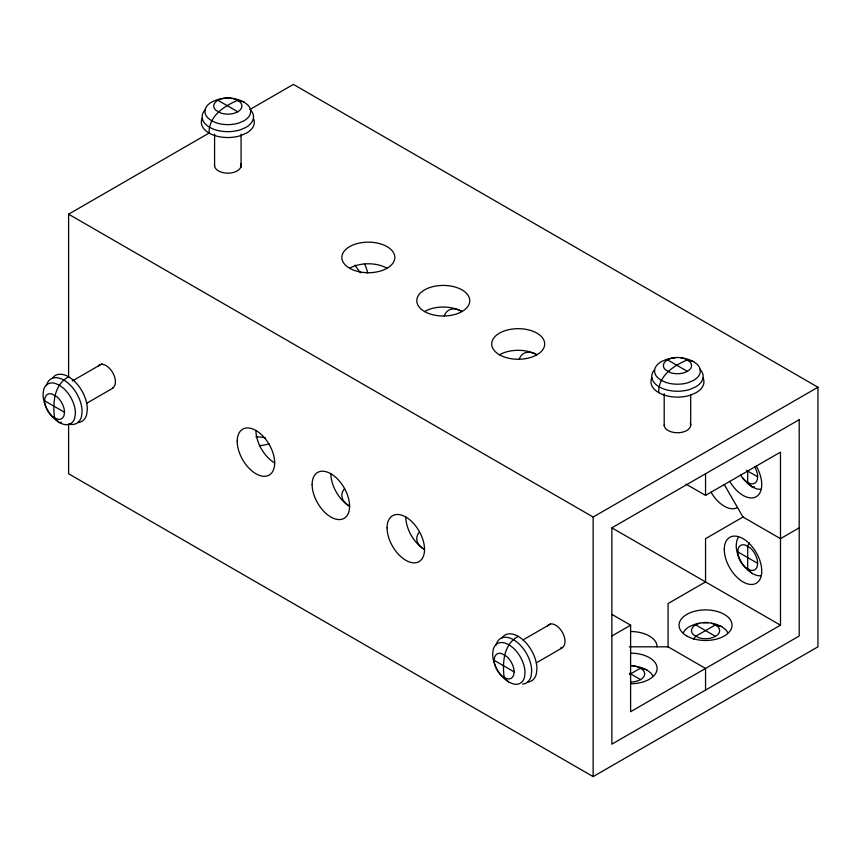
<?xml version="1.0" encoding="UTF-8"?>
<svg xmlns="http://www.w3.org/2000/svg" width="861" height="861" viewBox="0 0 861 861"><rect width="100%" height="100%" fill="white"/><g stroke="black" fill="none" stroke-linecap="round" stroke-linejoin="round"><path stroke-width="1.29" d="M214.583 165.947L214.583 134.165M241.08 167.271L241.08 134.165M664.197 425.528L664.197 393.746M690.694 425.528L690.694 395.07L696.183 392.638A26.497 15.294 0 0 0 703.039 377.871M209.105 133.057C208.566 116.31 223.978 106.118 237.808 100.263L244.061 102.061L247.645 104.827A22.881 13.206 0 0 1 244.018 120.766L239.272 122.865A22.881 13.206 0 0 1 216.391 122.865L211.612 120.798L208.018 118.032A22.881 13.206 0 0 1 211.655 102.082L216.391 99.984A22.881 13.206 0 0 1 239.272 99.984L244.061 102.061M658.708 392.638C658.17 375.891 673.593 365.699 687.422 359.844L693.675 361.642L697.259 364.407A22.881 13.206 0 0 1 693.622 380.347L688.886 382.445A22.881 13.206 0 0 1 666.005 382.445L661.226 380.379L657.632 377.613A22.881 13.206 0 0 1 661.27 361.674L666.005 359.564A22.881 13.206 0 0 1 675.056 357.875M44.6 400.785L44.933 398.008A14.077 8.126 60 0 1 51.972 393.951L57.117 396.921A14.077 8.126 60 0 1 64.5 412.279L64.155 415.056A14.077 8.126 60 0 1 57.117 419.113L51.972 416.143A14.077 8.126 60 0 1 44.6 400.785L64.5 412.279M494.203 660.365L494.548 657.589A14.077 8.126 60 0 1 501.586 653.531L506.731 656.502A14.077 8.126 60 0 1 514.114 671.86L513.769 674.637A14.077 8.126 60 0 1 506.731 678.694L501.586 675.724A14.077 8.126 60 0 1 494.203 660.365L514.114 671.86M737.748 551.847L738.081 549.06A14.077 8.126 60 0 1 745.12 545.002L750.275 547.973A14.077 8.126 60 0 1 757.648 563.331L757.314 566.107A14.077 8.126 60 0 1 750.275 570.176L745.12 567.195A14.077 8.126 60 0 1 737.748 551.847L757.648 563.331M754.731 466.996A14.077 8.126 60 0 1 757.648 476.8L757.314 479.577A14.077 8.126 60 0 1 750.275 483.645L745.12 480.675A14.077 8.126 60 0 1 740.664 475.121M749.264 542.764L747.703 546.068L747.703 569.11L752.385 573.62L756.571 575.352A22.881 13.206 60 0 0 760.467 575.729M693.492 639.357L695.57 636.354L715.523 624.838L721.776 626.636L725.36 629.402A22.881 13.206 0 0 1 727.653 632.587M68.6 376.784C53.823 384.695 52.704 403.142 54.544 418.059L59.226 422.568L63.413 424.29A22.881 13.206 60 0 0 74.853 417.693L75.413 413.172A22.881 13.206 60 0 0 63.413 388.203L59.226 385.093L55.039 383.36A22.881 13.206 60 0 0 43.599 389.968L43.05 394.489A22.881 13.206 60 0 0 55.039 419.458L59.226 422.568L61.486 422.342M518.204 636.365C503.437 644.276 502.318 662.722 504.159 677.639L508.84 682.149L513.027 683.871A22.881 13.206 60 0 0 524.467 677.273L525.016 672.753A22.881 13.206 60 0 0 513.027 647.784L508.84 644.674L504.654 642.941A22.881 13.206 60 0 0 493.213 649.549L492.664 654.069A22.881 13.206 60 0 0 504.654 679.038L508.84 682.149M68.6 376.924L68.6 214.185L209.535 132.809M250.303 109.272L293.407 84.389L817.95 387.235L817.95 646.815L593.143 776.611L68.6 473.765L68.6 423.999A25.701 14.841 60 0 0 81.461 416.692L82.086 411.612A25.701 14.841 60 0 0 66.286 381.692A25.701 14.841 60 0 0 46.365 385.556M72.292 380.992L102.115 363.772M86.692 403.271L113.071 388.042M68.6 214.185L593.143 517.03L817.95 387.235M685.948 484.076L705.546 495.398L780.486 452.133L780.486 625.183L630.607 711.713L630.607 625.183L612.171 614.539M501.985 637.818A26.497 15.294 60 0 1 523.058 639.906L550.577 624.021M743.581 516.697L705.546 538.663L705.546 581.928L668.082 603.55L668.082 647.472M536.306 662.852L562.685 647.623M611.88 635.999L630.607 625.183M799.212 527.847L780.486 538.663L743.011 517.03L724.284 484.582M629.499 674.497L640.595 668.093L646.837 669.901L650.432 672.656A22.881 13.206 0 0 1 652.713 675.853M217.887 100.274L220.803 98.983A14.077 8.126 0 0 1 234.87 98.983L240.025 101.964A14.077 8.126 0 0 1 237.787 111.769L234.87 113.06A14.077 8.126 0 0 1 220.803 113.06L215.648 110.079A14.077 8.126 0 0 1 217.887 100.274L237.787 111.769M667.501 359.855L670.407 358.563A14.077 8.126 0 0 1 684.484 358.563L689.629 361.545A14.077 8.126 0 0 1 687.401 371.349L684.484 372.641A14.077 8.126 0 0 1 670.407 372.641L665.262 369.66A14.077 8.126 0 0 1 667.501 359.855L687.401 371.349M695.591 624.849L698.508 623.558A14.077 8.126 0 0 1 712.585 623.558L717.73 626.528A14.077 8.126 0 0 1 715.502 636.344L712.585 637.635A14.077 8.126 0 0 1 698.508 637.635L693.363 634.654A14.077 8.126 0 0 1 695.591 624.849L715.502 636.344M630.607 665.736A14.077 8.126 0 0 1 637.646 666.823L642.801 669.793A14.077 8.126 0 0 1 640.562 679.609L637.646 680.89A14.077 8.126 0 0 1 630.607 681.987M754.645 486.863L752.385 487.089L748.198 483.979A22.881 13.206 60 0 1 742.871 477.984M629.273 646.815L668.082 646.815L705.546 668.448L705.546 690.081M693.675 361.642L688.886 359.564A22.881 13.206 0 0 0 681.029 357.961M721.776 626.636L716.987 624.559A22.881 13.206 0 0 0 711.466 623.246M646.837 669.901L642.048 667.824A22.881 13.206 0 0 0 632.996 666.123M746.595 470.418L757.648 476.8M611.956 527.89L780.486 625.183M629.509 673.216L640.562 679.609M752.385 573.62L748.198 570.509A22.881 13.206 60 0 1 736.198 545.54L736.758 541.02A22.881 13.206 60 0 1 738.372 537.447M747.703 471.064L747.703 482.58L752.385 487.089L756.571 488.822A22.881 13.206 60 0 0 760.467 489.209M705.546 473.765L705.546 495.398M593.143 517.03L593.143 776.611M523.058 639.906A26.497 15.294 60 0 1 536.941 668.814L536.306 674.045A26.497 15.294 60 0 1 527.578 682.149M495.968 645.137A25.701 14.841 60 0 1 515.9 641.273A25.701 14.841 60 0 1 531.7 671.193L531.076 676.272A25.701 14.841 60 0 1 522.616 684.129M690.694 395.07A26.497 15.294 0 0 1 661.313 393.961A26.497 15.294 0 0 1 651.852 377.871M699.702 369.003A25.701 14.841 0 0 1 695.623 386.912L690.296 389.269A25.701 14.841 0 0 1 659.881 387.246A25.701 14.841 0 0 1 654.403 369.853M630.607 653.155A26.497 15.294 0 0 1 657.104 668.448A26.497 15.294 0 0 1 630.607 683.742M756.259 466.113A26.497 15.294 60 0 1 756.259 496.711A26.497 15.294 60 0 1 729.773 481.407M52.37 378.237A26.497 15.294 60 0 1 73.443 380.325A26.497 15.294 60 0 1 87.327 409.233L86.692 414.464A26.497 15.294 60 0 1 77.964 422.568M253.812 119.259A26.497 15.294 0 0 1 246.569 133.057L241.08 135.489A26.497 15.294 0 0 1 211.709 134.381A26.497 15.294 0 0 1 202.238 118.291M250.088 109.422A25.701 14.841 0 0 1 246.009 127.331L240.682 129.688A25.701 14.841 0 0 1 209.664 127.331A25.701 14.841 0 0 1 205.575 109.422M683.44 632.587A22.881 13.206 0 0 1 689.37 626.657L694.106 624.559A22.881 13.206 0 0 1 699.627 623.246M703.157 622.869A22.881 13.206 0 0 1 707.936 622.869M499.477 354.786A26.497 15.294 0 0 0 543.797 347.93A26.497 15.294 0 0 0 511.348 329.193A26.497 15.294 0 0 0 499.477 354.786A26.497 15.294 0 0 1 536.941 354.786A26.497 15.294 60 0 0 519.205 359.231M424.538 311.521A26.497 15.294 0 0 0 468.868 304.665A26.497 15.294 0 0 0 436.419 285.938A26.497 15.294 0 0 0 424.538 311.521A26.497 15.294 0 0 1 462.002 311.521A26.497 15.294 60 0 0 444.265 315.965M349.609 268.255A26.497 15.294 0 0 0 393.929 261.4A26.497 15.294 0 0 0 361.48 242.673A26.497 15.294 0 0 0 349.609 268.255A26.497 15.294 0 0 1 387.073 268.255M405.811 517.03A26.497 15.294 60 0 0 424.538 549.479A26.497 15.294 0 0 1 419.511 531.894M330.872 473.765A26.497 15.294 60 0 0 349.609 506.214A26.497 15.294 0 0 1 344.583 488.628M274.67 462.949A26.497 15.294 60 0 1 255.932 430.5M364.461 263.67A26.497 15.294 60 0 1 367.701 273.109M737.533 507.527A26.497 15.294 60 0 1 711.035 492.223M360.716 272.808A26.497 15.294 60 0 1 355.087 265.091M269.181 443.749A26.497 15.294 0 0 1 259.398 445.664M630.607 631.522A26.497 15.294 0 0 1 657.104 646.815M255.932 436.839A26.497 15.294 0 0 1 265.425 437.851M97.95 366.334A13.249 7.652 60 0 1 111.769 371.134A13.249 7.652 60 0 1 112.683 387.891M240.628 163.525A13.249 7.652 0 0 1 229.564 173.093A13.249 7.652 0 0 1 214.583 165.506M547.564 625.915A13.249 7.652 60 0 1 562.298 632.178A13.249 7.652 60 0 1 560.36 648.075M690.242 423.106A13.249 7.652 0 0 1 679.178 432.674A13.249 7.652 0 0 1 664.197 425.086M799.212 419.684L611.88 527.836L611.88 744.162L799.212 635.999L799.212 419.684M686.809 635.999A26.497 15.294 0 0 0 731.14 629.143A26.497 15.294 0 0 0 698.691 610.417A26.497 15.294 0 0 0 686.809 635.999M724.284 549.479A26.497 15.294 60 0 0 752.385 584.436A26.497 15.294 60 0 0 752.385 546.961A26.497 15.294 60 0 0 724.284 549.479M387.073 527.847A26.497 15.294 60 0 0 415.174 562.803A26.497 15.294 60 0 0 415.174 525.328A26.497 15.294 60 0 0 387.073 527.847M312.134 484.582A26.497 15.294 60 0 0 340.235 519.538A26.497 15.294 60 0 0 340.235 482.074A26.497 15.294 60 0 0 312.134 484.582M237.206 441.316A26.497 15.294 60 0 0 265.306 476.273A26.497 15.294 60 0 0 265.306 438.809A26.497 15.294 60 0 0 237.206 441.316"/></g></svg>
